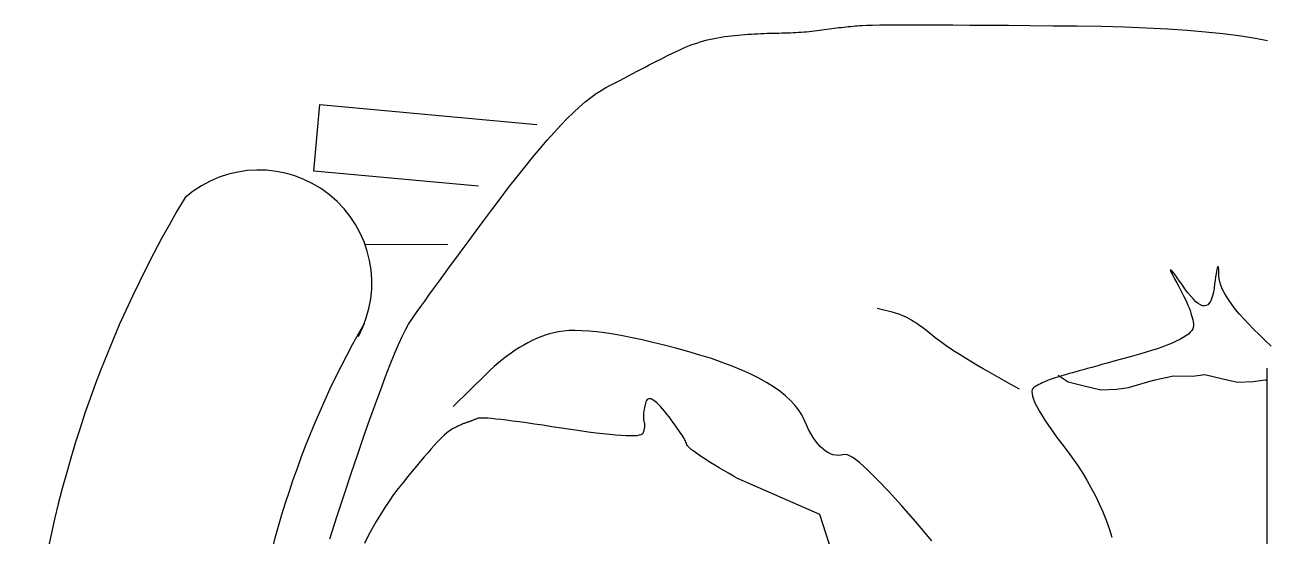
# Model space of a CAD drawing. Header units: metres. Extents: x 1905 to 1922.2, y 1773.7 to 1790.9.
# Drawn here: x 1911.375 to 1911.929, y 1789.676 to 1789.904 of the extents above; entities that cross this region are included whole.
import ezdxf

# ---------------------------------------------------------------- set-up
doc = ezdxf.new("R2010")
doc.units = ezdxf.units.M

# ---------------------------------------------------------------- blocks, each defined once
blk = doc.blocks.new('scrivania_4')
at = {"linetype": 'Continuous'}
for p, q in [((306.2850242519582, 147.7262942891684), (306.2863871225211, 147.7263495777688)), ((306.2863871225211, 147.7263495777688), (306.2877350474894, 147.7263940668699)), ((306.2877350474894, 147.7263940668699), (306.2890663167575, 147.7264291971424)), ((306.2890663167575, 147.7264291971424), (306.2903828746787, 147.7264545000926)), ((306.2903828746787, 147.7264545000926), (306.2916820389712, 147.7264716506388)), ((306.2916820389712, 147.7264716506388), (306.2929693380777, 147.72648651703)), ((306.2929693380777, 147.72648651703), (306.294244666444, 147.7265114681304)), ((306.294244666444, 147.7265114681304), (306.2955097341767, 147.7265450632685)), ((306.2955097341767, 147.7265450632685), (306.2967620932397, 147.7265899495414)), ((306.2967620932397, 147.7265899495414), (306.2980049295968, 147.7266422734274)), ((306.2980049295968, 147.7266422734274), (306.2992348230366, 147.7267049162701)), ((306.2992348230366, 147.7267049162701), (306.3004546900904, 147.7267771753277)), ((306.3004546900904, 147.7267771753277), (306.3016625864041, 147.7268595190953)), ((306.3016625864041, 147.7268595190953), (306.3028599878346, 147.7269495347236)), ((306.3028599878346, 147.7269495347236), (306.3040456527735, 147.7270506072382)), ((306.3040456527735, 147.7270506072382), (306.3052210570779, 147.7271603237905)), ((306.3052210570779, 147.7271603237905), (306.3063844906412, 147.7272801250529)), ((306.3063844906412, 147.7272801250529), (306.3075376635709, 147.7274085703521)), ((306.3075376635709, 147.7274085703521), (306.3086788657604, 147.7275471003622)), ((306.3086788657604, 147.7275471003622), (306.3098098073144, 147.7276942744083)), ((306.3098098073144, 147.7276942744083), (306.3109278059521, 147.7278517674131)), ((306.3109278059521, 147.7278517674131), (306.3120377929265, 147.7280101622255)), ((306.3120377929265, 147.7280101622255), (306.3131395691746, 147.7281643637125)), ((306.3131395691746, 147.7281643637125), (306.3142338726259, 147.7283131654485)), ((306.3142338726259, 147.7283131654485), (306.3153192274224, 147.7284589802848)), ((306.3153192274224, 147.7284589802848), (306.3163978473497, 147.7285981889463)), ((306.3163978473497, 147.7285981889463), (306.3174682565516, 147.7287332042824)), ((306.3174682565516, 147.7287332042824), (306.3185302207796, 147.7288630541161)), ((306.3185302207796, 147.7288630541161), (306.319584208529, 147.7289896828015)), ((306.319584208529, 147.7289896828015), (306.3206312271616, 147.729108733135)), ((306.3206312271616, 147.729108733135), (306.3216702693173, 147.7292245623203)), ((306.3216702693173, 147.7292245623203), (306.3227008664974, 147.7293352260031)), ((306.3227008664974, 147.7293352260031), (306.3237234872006, 147.7294426685376)), ((306.3237234872006, 147.7294426685376), (306.3247384008585, 147.7295437391458)), ((306.3247384008585, 147.7295437391458), (306.3257451037891, 147.7296406164278)), ((306.3257451037891, 147.7296406164278), (306.3267443339239, 147.7297320939597)), ((306.3267443339239, 147.7297320939597), (306.32773558758, 147.7298203503442)), ((306.32773558758, 147.7298203503442), (306.3290420015139, 147.7298974712394)), ((306.3290420015139, 147.7298974712394), (306.3309815469804, 147.7299639872808)), ((306.3309815469804, 147.7299639872808), (306.3335576441907, 147.730017017122)), ((306.3335576441907, 147.730017017122), (306.3367671071812, 147.7300604142865)), ((306.3367671071812, 147.7300604142865), (306.3406131219147, 147.7300903252508)), ((306.3406131219147, 147.7300903252508), (306.3450942125348, 147.7301091628651)), ((306.3450942125348, 147.7301091628651), (306.3502099105447, 147.7301149827754)), ((306.3502099105447, 147.7301149827754), (306.3559609186889, 147.7301107015119)), ((306.3559609186889, 147.7301107015119), (306.3623482443284, 147.7300919618719)), ((306.3623482443284, 147.7300919618719), (306.3693699079251, 147.7300633553068)), ((306.3693699079251, 147.7300633553068), (306.3770271510887, 147.73002149679)), ((306.3770271510887, 147.73002149679), (306.385318497961, 147.7299687991708)), ((306.385318497961, 147.7299687991708), (306.3942454244, 147.7299028496)), ((306.3942454244, 147.7299028496), (306.4038074267257, 147.7298258266783)), ((306.4038074267257, 147.7298258266783), (306.4140050086173, 147.7297355518049)), ((306.4140050086173, 147.7297355518049), (306.4248369284671, 147.7296354100063)), ((306.4248369284671, 147.7296354100063), (306.4357227402627, 147.7294729091018)), ((306.4357227402627, 147.7294729091018), (306.4460790110945, 147.7292045055665)), ((306.4460790110945, 147.7292045055665), (306.4559050382188, 147.7288272828682)), ((306.4559050382188, 147.7288272828682), (306.4652015243776, 147.7283441575391)), ((306.4652015243776, 147.7283441575391), (306.4739687390068, 147.7277519788004)), ((306.4739687390068, 147.7277519788004), (306.4822054404942, 147.7270541316775)), ((306.4822054404942, 147.7270541316775), (306.489914076875, 147.7262479690735)), ((306.2502563580522, 147.7202257530744), (306.2518334286081, 147.720845572775)), ((306.2518334286081, 147.720845572775), (306.2534074308016, 147.7214270442664)), ((306.2534074308016, 147.7214270442664), (306.2549791025606, 147.7219689611238)), ((306.2549791025606, 147.7219689611238), (306.2565464995325, 147.7224717918434)), ((306.2565464995325, 147.7224717918434), (306.2581130419287, 147.7229326550787)), ((306.2581130419287, 147.7229326550787), (306.2596755437855, 147.7233554043523)), ((306.2596755437855, 147.7233554043523), (306.2612357152077, 147.7237385989929)), ((306.2612357152077, 147.7237385989929), (306.2627916118429, 147.7240827074947)), ((306.2627916118429, 147.7240827074947), (306.2643459159729, 147.7243860549379)), ((306.2643459159729, 147.7243860549379), (306.2658971517405, 147.7246510541709)), ((306.2658971517405, 147.7246510541709), (306.2674458228259, 147.7248755265937)), ((306.2674458228259, 147.7248755265937), (306.268990453372, 147.7250618850558)), ((306.268990453372, 147.7250618850558), (306.2705275527971, 147.7252212568128)), ((306.2705275527971, 147.7252212568128), (306.2720482307707, 147.7253722419191)), ((306.2720482307707, 147.7253722419191), (306.2735529909717, 147.7255126617738)), ((306.2735529909717, 147.7255126617738), (306.275041329721, 147.7256446949777)), ((306.275041329721, 147.7256446949777), (306.2765156950529, 147.725765694433)), ((306.2765156950529, 147.725765694433), (306.2779726667561, 147.7258785414861)), ((306.2779726667561, 147.7258785414861), (306.2794146928638, 147.725980589039)), ((306.2794146928638, 147.725980589039), (306.2808402975199, 147.7260742499411)), ((306.2808402975199, 147.7260742499411), (306.2822509565815, 147.7261571113431)), ((306.2822509565815, 147.7261571113431), (306.2836449599429, 147.7262306139173)), ((306.2836449599429, 147.7262306139173), (306.2850242519582, 147.7262942891684)), ((306.489914076875, 147.7262479690735), (306.4970909936903, 147.7253354001568)), ((306.4970909936903, 147.7253354001568), (306.5037396111513, 147.7243135435829)), ((306.5037396111513, 147.7243135435829), (306.5098586876477, 147.7231857843772)), ((306.239009755652, 147.7148609824872), (306.2406777746621, 147.7157088424883)), ((306.2406777746621, 147.7157088424883), (306.2423144266252, 147.7165375163386)), ((306.2423144266252, 147.7165375163386), (306.243919711542, 147.7173470040389)), ((306.243919711542, 147.7173470040389), (306.2455092546118, 147.7181253117087)), ((306.2455092546118, 147.7181253117087), (306.2470945228945, 147.7188645332399)), ((306.2470945228945, 147.7188645332399), (306.2486774607426, 147.7195642001379)), ((306.2486774607426, 147.7195642001379), (306.2502563580522, 147.7202257530744)), ((306.2283383069737, 147.7093730567303), (306.2301947625122, 147.710337005813)), ((306.2301947625122, 147.710337005813), (306.2320213268615, 147.7112793558954)), ((306.2320213268615, 147.7112793558954), (306.2338148140582, 147.7122039605001)), ((306.2338148140582, 147.7122039605001), (306.2355788785628, 147.7131089104578)), ((306.2355788785628, 147.7131089104578), (306.2373096316662, 147.7139951427598)), ((306.2373096316662, 147.7139951427598), (306.239009755652, 147.7148609824872)), ((306.2165308745618, 147.7031919463261), (306.2185774767343, 147.7042705438171)), ((306.2185774767343, 147.7042705438171), (306.220592477611, 147.705328982981)), ((306.220592477611, 147.705328982981), (306.2225765799378, 147.7063701803481)), ((306.2225765799378, 147.7063701803481), (306.2245288467223, 147.7073902472102)), ((306.2245288467223, 147.7073902472102), (306.2264487742834, 147.70839136217)), ((306.2264487742834, 147.70839136217), (306.2283383069737, 147.7093730567303)), ((306.2076915884438, 147.6976493181646), (306.210051809084, 147.6993806111877)), ((306.210051809084, 147.6993806111877), (306.2123064754771, 147.7008616677203)), ((306.2123064754771, 147.7008616677203), (306.2144531395909, 147.7020951348604)), ((306.2144531395909, 147.7020951348604), (306.2165308745618, 147.7031919463261)), ((306.0839999682441, 147.6648224741566), (306.0867171528164, 147.6944840754686)), ((306.0867171528164, 147.6944840754686), (306.1835393825279, 147.6856145654901)), ((306.1999630183957, 147.6909575338732), (306.2026467070111, 147.6934378966316)), ((306.2026467070111, 147.6934378966316), (306.205221924851, 147.6956687256434)), ((306.205221924851, 147.6956687256434), (306.2076915884438, 147.6976493181646)), ((306.1942757924619, 147.6852499524084), (306.1971730376047, 147.6882281410499)), ((306.1971730376047, 147.6882281410499), (306.1999630183957, 147.6909575338732)), ((306.1881602822361, 147.6785418582922), (306.1912725245777, 147.6820195829223)), ((306.1912725245777, 147.6820195829223), (306.1942757924619, 147.6852499524084)), ((306.1849424856484, 147.6748138971707), (306.1881602822361, 147.6785418582922)), ((306.1816154803548, 147.6708376087281), (306.1849424856484, 147.6748138971707)), ((306.1746426284283, 147.6621338186915), (306.1781826865674, 147.6666101116189)), ((306.1781826865674, 147.6666101116189), (306.1816154803548, 147.6708376087281)), ((306.1575790237632, 147.6580821814669), (306.0839999682441, 147.6648224741566)), ((306.1709950716897, 147.6574077577698), (306.1746426284283, 147.6621338186915)), ((306.1672402505985, 147.6524329010299), (306.1709950716897, 147.6574077577698)), ((306.1635159067939, 147.6474393859125), (306.1672402505985, 147.6524329010299)), ((306.1599568301965, 147.6426621755581), (306.1635159067939, 147.6474393859125)), ((306.1533376645896, 147.6337528156109), (306.1565647309137, 147.6380998292916)), ((306.1565647309137, 147.6380998292916), (306.1599568301965, 147.6426621755581)), ((306.1438495231653, 147.6320652535833), (306.1069183636394, 147.6319061607646)), ((306.1502775755791, 147.629620666019), (306.1533376645896, 147.6337528156109)), ((306.1473825195283, 147.625703849013), (306.1502775755791, 147.629620666019)), ((306.1420896849079, 147.6185167164358), (306.144653468614, 147.6220021303434)), ((306.144653468614, 147.6220021303434), (306.1473825195283, 147.625703849013)), ((306.4874918398802, 147.6214238382972), (306.4873322114393, 147.6207741547123)), ((306.4876354941346, 147.6218706183945), (306.4874918398802, 147.6214238382972)), ((306.4877651537392, 147.6221099035529), (306.4876354941346, 147.6218706183945)), ((306.4878781012269, 147.6221474916483), (306.4877651537392, 147.6221099035529)), ((306.4879753439602, 147.6219790254772), (306.4878781012269, 147.6221474916483)), ((306.4880566125059, 147.6216076558185), (306.4879753439602, 147.6219790254772)), ((306.4881231484744, 147.6210299976456), (306.4880566125059, 147.6216076558185)), ((306.4881727380773, 147.6202496702326), (306.4881231484744, 147.6210299976456)), ((306.139693616444, 147.6152449601923), (306.1420896849079, 147.6185167164358)), ((306.4665567192017, 147.6207295305967), (306.4665394913584, 147.6205598450006)), ((306.4665394913584, 147.6205598450006), (306.4666638754891, 147.6201667717405)), ((306.4667152895875, 147.6206789793068), (306.4665567192017, 147.6207295305967)), ((306.4666638754891, 147.6201667717405), (306.4669283957376, 147.6195527236659)), ((306.4670162098757, 147.6204038339265), (306.4667152895875, 147.6206789793068)), ((306.4669283957376, 147.6195527236659), (306.4673345279591, 147.6187152879256)), ((306.4674575005295, 147.6199086859096), (306.4670162098757, 147.6204038339265)), ((306.4673345279591, 147.6187152879256), (306.4678820027232, 147.6176576153002)), ((306.4680404031571, 147.619190150227), (306.4674575005295, 147.6199086859096)), ((306.4678820027232, 147.6176576153002), (306.4685710894612, 147.61637655501)), ((306.4687634419017, 147.6182506397299), (306.4680404031571, 147.619190150227)), ((306.4685710894612, 147.61637655501), (306.4694003123161, 147.6148745199052)), ((306.4696290647973, 147.6170875073212), (306.4687634419017, 147.6182506397299)), ((306.4706350580584, 147.6157043722733), (306.4696290647973, 147.6170875073212)), ((306.4717826632934, 147.6140978495614), (306.4706350580584, 147.6157043722733)), ((306.4865355372096, 147.6161316037787), (306.4862970803763, 147.614458922596)), ((306.4867582892878, 147.617598230695), (306.4865355372096, 147.6161316037787)), ((306.4869650671783, 147.6188619541235), (306.4867582892878, 147.617598230695)), ((306.4871571124906, 147.6199193890379), (306.4869650671783, 147.6188619541235)), ((306.4873322114393, 147.6207741547123), (306.4871571124906, 147.6199193890379)), ((306.4882068571744, 147.6192642607302), (306.4881727380773, 147.6202496702326)), ((306.488225002083, 147.6180759477402), (306.4882068571744, 147.6192642607302)), ((306.4883271070059, 147.6167408842266), (306.488225002083, 147.6180759477402)), ((306.4886096507473, 147.6153222274552), (306.4883271070059, 147.6167408842266)), ((306.1353977848205, 147.6093481833896), (306.1374628151882, 147.6121895087108)), ((306.1374628151882, 147.6121895087108), (306.139693616444, 147.6152449601923)), ((306.4694003123161, 147.6148745199052), (306.4702744201397, 147.6132855518399)), ((306.4702744201397, 147.6132855518399), (306.4710939684567, 147.6117519033933)), ((306.4710939684567, 147.6117519033933), (306.4718592267011, 147.6102704237892)), ((306.4730713768224, 147.6122701177865), (306.4717826632934, 147.6140978495614)), ((306.4718592267011, 147.6102704237892), (306.4725689532636, 147.6088444980514)), ((306.4743963886515, 147.6104521550114), (306.4730713768224, 147.6122701177865)), ((306.4756530878524, 147.6088800344314), (306.4743963886515, 147.6104521550114)), ((306.4857473165368, 147.6107258375823), (306.4853819609837, 147.6091156201064)), ((306.4860426493562, 147.6125833379256), (306.4857473165368, 147.6107258375823)), ((306.4862970803763, 147.614458922596), (306.4860426493562, 147.6125833379256)), ((306.4890745776613, 147.6138195089306), (306.4886096507473, 147.6153222274552)), ((306.4897192054643, 147.612234403573), (306.4890745776613, 147.6138195089306)), ((306.4905469543685, 147.6105640300366), (306.4897192054643, 147.612234403573)), ((306.4915541699149, 147.60881029749), (306.4905469543685, 147.6105640300366)), ((306.1302006337066, 147.6021184519077), (306.1317671801683, 147.6043125378637)), ((306.1317671801683, 147.6043125378637), (306.1334992280856, 147.6067239007589)), ((306.1334992280856, 147.6067239007589), (306.1353977848205, 147.6093481833896)), ((306.4725689532636, 147.6088444980514), (306.4732260998583, 147.607469300483)), ((306.4732260998583, 147.607469300483), (306.4738277147701, 147.6061496567818)), ((306.4738277147701, 147.6061496567818), (306.4743750396085, 147.6048821819222)), ((306.4743750396085, 147.6048821819222), (306.4748678049421, 147.6036700266823)), ((306.4768410059289, 147.6075518116922), (306.4756530878524, 147.6088800344314)), ((306.477960845624, 147.6064704033251), (306.4768410059289, 147.6075518116922)), ((306.4790116699462, 147.6056319206218), (306.477960845624, 147.6064704033251)), ((306.4799944158869, 147.6050402522897), (306.4790116699462, 147.6056319206218)), ((306.4809081464557, 147.6046915096222), (306.4799944158869, 147.6050402522897)), ((306.4817528264668, 147.6045898155744), (306.4809081464557, 147.6046915096222)), ((306.4825294632813, 147.6047308129428), (306.4817528264668, 147.6045898155744)), ((306.4832380217151, 147.6051186246823), (306.4825294632813, 147.6047308129428)), ((306.483877564777, 147.6057493620865), (306.4832380217151, 147.6051186246823)), ((306.4844470851033, 147.606627382359), (306.483877564777, 147.6057493620865)), ((306.4849495344108, 147.607747859799), (306.4844470851033, 147.606627382359)), ((306.4853819609837, 147.6091156201064), (306.4849495344108, 147.607747859799)), ((306.492743768634, 147.6069725031903), (306.4915541699149, 147.60881029749)), ((306.4941138061715, 147.6050511156327), (306.492743768634, 147.6069725031903)), ((306.4956659926331, 147.603044694145), (306.4941138061715, 147.6050511156327)), ((306.1275645840162, 147.5983758092543), (306.1288000923817, 147.600139464289)), ((306.1288000923817, 147.600139464289), (306.1302006337066, 147.6021184519077)), ((306.3429216669385, 147.6016252533873), (306.335608952488, 147.6033872668295)), ((306.3438476246804, 147.6013784837369), (306.3429216669385, 147.6016252533873)), ((306.3447929444967, 147.6010797322624), (306.3438476246804, 147.6013784837369)), ((306.3457595707434, 147.6007285304677), (306.3447929444967, 147.6010797322624)), ((306.346746999737, 147.6003270569545), (306.3457595707434, 147.6007285304677)), ((306.3477562388409, 147.5998709545202), (306.346746999737, 147.6003270569545)), ((306.3487853085164, 147.5993648146141), (306.3477562388409, 147.5998709545202)), ((306.3498366567967, 147.598805990141), (306.3487853085164, 147.5993648146141)), ((306.3509076014009, 147.5981961560201), (306.3498366567967, 147.598805990141)), ((306.4748678049421, 147.6036700266823), (306.4753079903078, 147.6025085996098)), ((306.4753079903078, 147.6025085996098), (306.4756924097439, 147.6014017542284)), ((306.4756924097439, 147.6014017542284), (306.4760227733543, 147.6003480498657)), ((306.4760227733543, 147.6003480498657), (306.4762983432113, 147.5993486929456)), ((306.4762983432113, 147.5993486929456), (306.4765205951719, 147.5984012706185)), ((306.4973986179132, 147.6009546793985), (306.4956659926331, 147.603044694145)), ((306.4993126541888, 147.5987808371474), (306.4973986179132, 147.6009546793985)), ((306.5014081014599, 147.5965231673899), (306.4993126541888, 147.5987808371474)), ((306.1234770144722, 147.5908972369825), (306.124980231207, 147.5939469644209)), ((306.124980231207, 147.5939469644209), (306.126342922282, 147.5964390956442)), ((306.126342922282, 147.5964390956442), (306.1275645840162, 147.5983758092543)), ((306.1955095943242, 147.5933664505919), (306.1932264640629, 147.5930607641321)), ((306.1980169585943, 147.5935440468129), (306.1955095943242, 147.5933664505919)), ((306.2007490253693, 147.5935954971492), (306.1980169585943, 147.5935440468129)), ((306.2037068020111, 147.5935164443972), (306.2007490253693, 147.5935954971492)), ((306.2068873368037, 147.5933117142567), (306.2037068020111, 147.5935164443972)), ((306.2102928435345, 147.5929776874527), (306.2068873368037, 147.5933117142567)), ((306.3520015625402, 147.5975324309056), (306.3509076014009, 147.5981961560201)), ((306.3531151200016, 147.5968176961451), (306.3520015625402, 147.5975324309056)), ((306.3542499838925, 147.5960505110634), (306.3531151200016, 147.5968176961451)), ((306.3554054162835, 147.595232082087), (306.3542499838925, 147.5960505110634)), ((306.3565828930325, 147.5943599963648), (306.3554054162835, 147.595232082087)), ((306.3577809382816, 147.5934366667479), (306.3565828930325, 147.5943599963648)), ((306.3590002899593, 147.5924608868108), (306.3577809382816, 147.5934366667479)), ((306.476073074133, 147.5935727571905), (306.4754166309851, 147.5927907703663)), ((306.4765316506021, 147.5943489321853), (306.476073074133, 147.5935727571905)), ((306.4765205951719, 147.5984012706185), (306.4766880533782, 147.597508195734)), ((306.4767943047466, 147.5951188268536), (306.4765316506021, 147.5943489321853)), ((306.4766880533782, 147.597508195734), (306.4768014557606, 147.5966682618673)), ((306.4768600643886, 147.595882675444), (306.4767943047466, 147.5951188268536)), ((306.4768014557606, 147.5966682618673), (306.4768600643886, 147.595882675444)), ((306.5036847254789, 147.5941806979499), (306.5014081014599, 147.5965231673899)), ((306.5061429947411, 147.5917553731806), (306.5036847254789, 147.5941806979499)), ((306.121831561971, 147.5872913540024), (306.1234770144722, 147.5908972369825)), ((306.1796128230365, 147.5881562740469), (306.1777118473785, 147.5871228198639)), ((306.1815215418776, 147.5891066015611), (306.1796128230365, 147.5881562740469)), ((306.1834353216202, 147.5899754773272), (306.1815215418776, 147.5891066015611)), ((306.185357816724, 147.590760992176), (306.1834353216202, 147.5899754773272)), ((306.1872875513302, 147.5914655589577), (306.185357816724, 147.590760992176)), ((306.1892238226949, 147.592086261141), (306.1872875513302, 147.5914655589577)), ((306.1911665956343, 147.5926272216821), (306.1892238226949, 147.592086261141)), ((306.1932264640629, 147.5930607641321), (306.1911665956343, 147.5926272216821)), ((306.2139218463456, 147.5925167768355), (306.2102928435345, 147.5929776874527)), ((306.217776793271, 147.5919263353062), (306.2139218463456, 147.5925167768355)), ((306.2218552362776, 147.5912090099637), (306.217776793271, 147.5919263353062)), ((306.2261588854692, 147.5903633601347), (306.2218552362776, 147.5912090099637)), ((306.2306850585639, 147.5893910607392), (306.2261588854692, 147.5903633601347)), ((306.235437175774, 147.5882892304335), (306.2306850585639, 147.5893910607392)), ((306.2404137612414, 147.587060282066), (306.235437175774, 147.5882892304335)), ((306.3602394722077, 147.5914350694029), (306.3590002899593, 147.5924608868108)), ((306.3615647569343, 147.5903525037493), (306.3602394722077, 147.5914350694029)), ((306.3630362783636, 147.5892151582948), (306.3615647569343, 147.5903525037493)), ((306.3646569530276, 147.5880223302956), (306.3630362783636, 147.5892151582948)), ((306.3664238643944, 147.5867747224975), (306.3646569530276, 147.5880223302956)), ((306.4673621977784, 147.5879611295177), (306.4653328576817, 147.587133470307)), ((306.4691956155514, 147.5887825084028), (306.4673621977784, 147.5879611295177)), ((306.4708321388209, 147.58959784121), (306.4691956155514, 147.5887825084028)), ((306.4722732434468, 147.5904047150898), (306.4708321388209, 147.58959784121)), ((306.4735176878187, 147.5912065150678), (306.4722732434468, 147.5904047150898)), ((306.4745659756175, 147.5920010625441), (306.4735176878187, 147.5912065150678)), ((306.4754166309851, 147.5927907703663), (306.4745659756175, 147.5920010625441)), ((306.5087824407503, 147.5892452487296), (306.5061429947411, 147.5917553731806)), ((306.5116025598265, 147.586652503197), (306.5087824407503, 147.5892452487296)), ((306.1181198179167, 147.5784055929726), (306.1200463217385, 147.5831266683826)), ((306.1200463217385, 147.5831266683826), (306.121831561971, 147.5872913540024)), ((306.1701787352251, 147.5821685942656), (306.1683115794169, 147.5807248009323)), ((306.1720509519348, 147.5835309358499), (306.1701787352251, 147.5821685942656)), ((306.1739309118277, 147.5848101507654), (306.1720509519348, 147.5835309358499)), ((306.1758171390468, 147.5860086518614), (306.1739309118277, 147.5848101507654)), ((306.1777118473785, 147.5871228198639), (306.1758171390468, 147.5860086518614)), ((306.245614346469, 147.5857022712826), (306.2404137612414, 147.587060282066)), ((306.2510386620254, 147.5842183488621), (306.245614346469, 147.5857022712826)), ((306.2564334151023, 147.5826458879774), (306.2510386620254, 147.5842183488621)), ((306.2615408853201, 147.5810295003475), (306.2564334151023, 147.5826458879774)), ((306.3683404326769, 147.5854694535519), (306.3664238643944, 147.5867747224975)), ((306.3704032376629, 147.5841094048064), (306.3683404326769, 147.5854694535519)), ((306.3726142237058, 147.5826941077648), (306.3704032376629, 147.5841094048064)), ((306.3749721843817, 147.5812228244977), (306.3726142237058, 147.5826941077648)), ((306.4522393106538, 147.5829018711729), (306.4491955596261, 147.5820563383941)), ((306.4552511789072, 147.5837602292695), (306.4522393106538, 147.5829018711729)), ((306.4580663869076, 147.5846135134643), (306.4552511789072, 147.5837602292695)), ((306.4606854383339, 147.5854595451565), (306.4580663869076, 147.5846135134643)), ((306.4631068573301, 147.5863007371954), (306.4606854383339, 147.5854595451565)), ((306.4653328576817, 147.587133470307), (306.4631068573301, 147.5863007371954)), ((306.116051816259, 147.573127155596), (306.1181198179167, 147.5784055929726)), ((306.1646007315996, 147.5775888064372), (306.1627560674135, 147.5758968395221)), ((306.1664529047214, 147.5791966745064), (306.1646007315996, 147.5775888064372)), ((306.1683115794169, 147.5807248009323), (306.1664529047214, 147.5791966745064)), ((306.2663635207139, 147.5793665388746), (306.2615408853201, 147.5810295003475)), ((306.2708979010724, 147.5776598849052), (306.2663635207139, 147.5793665388746)), ((306.2751474466052, 147.5759066570936), (306.2708979010724, 147.5776598849052)), ((306.377480036221, 147.579694852262), (306.3749721843817, 147.5812228244977)), ((306.3801338905153, 147.5781111280485), (306.377480036221, 147.579694852262)), ((306.3829359258673, 147.5764721555388), (306.3801338905153, 147.5781111280485)), ((306.4295027083811, 147.5765923234012), (306.4276242861326, 147.5760708304897)), ((306.4315103356914, 147.5771505729699), (306.4295027083811, 147.5765923234012)), ((306.4336484096741, 147.5777421941712), (306.4315103356914, 147.5771505729699)), ((306.4359159229664, 147.5783715442058), (306.4336484096741, 147.5777421941712)), ((306.438313379251, 147.5790364444747), (306.4359159229664, 147.5783715442058)), ((306.4408390684196, 147.5797383356494), (306.438313379251, 147.5790364444747)), ((306.443495438509, 147.5804745706318), (306.4408390684196, 147.5797383356494)), ((306.4462810136604, 147.5812475622724), (306.443495438509, 147.5804745706318)), ((306.4491955596261, 147.5820563383941), (306.4462810136604, 147.5812475622724)), ((306.5096710676091, 147.5767956288964), (306.5096710676091, 146.8693675649483)), ((306.1138427852595, 147.5672933006063), (306.116051816259, 147.573127155596)), ((306.160916932625, 147.5741253652122), (306.1462429442684, 147.5596077933878)), ((306.1627560674135, 147.5758968395221), (306.160916932625, 147.5741253652122)), ((306.2791097092797, 147.5741095025378), (306.2751474466052, 147.5759066570936)), ((306.2827861649532, 147.5722660083866), (306.2791097092797, 147.5741095025378)), ((306.2861753377667, 147.5703785874912), (306.2827861649532, 147.5722660083866)), ((306.3858851700991, 147.5747781689806), (306.3829359258673, 147.5764721555388)), ((306.3889830990695, 147.5730267555246), (306.3858851700991, 147.5747781689806)), ((306.3922282369206, 147.5712203280209), (306.3889830990695, 147.5730267555246)), ((306.3956215558285, 147.5693586522202), (306.3922282369206, 147.5712203280209)), ((306.4115938663483, 147.5712024712639), (306.4107740695783, 147.5708610063957)), ((306.4124404155748, 147.5715354328331), (306.4115938663483, 147.5712024712639)), ((306.4133122414007, 147.5718623039556), (306.4124404155748, 147.5715354328331)), ((306.4142093438243, 147.5721830846296), (306.4133122414007, 147.5718623039556)), ((306.4151312191664, 147.5724999534568), (306.4142093438243, 147.5721830846296)), ((306.4160788747879, 147.5728085532355), (306.4151312191664, 147.5724999534568)), ((306.417051807008, 147.5731110625657), (306.4160788747879, 147.5728085532355)), ((306.4164944985962, 147.5737010255598), (306.420912444097, 147.5706317333688)), ((306.4180500158266, 147.5734074814472), (306.417051807008, 147.5731110625657)), ((306.4190729975637, 147.5736999884839), (306.4180500158266, 147.5734074814472)), ((306.4201749478291, 147.5740043264741), (306.4190729975637, 147.5736999884839)), ((306.4214061031573, 147.5743454211224), (306.4201749478291, 147.5740043264741)), ((306.422766229299, 147.5747223002518), (306.4214061031573, 147.5743454211224)), ((306.4242557947512, 147.5751369082154), (306.422766229299, 147.5747223002518)), ((306.4258748346986, 147.5755851220592), (306.4242557947512, 147.5751369082154)), ((306.4276242861326, 147.5760708304897), (306.4258748346986, 147.5755851220592)), ((306.447826647551, 147.5681572882922), (306.4589476981439, 147.57149404341)), ((306.4589476981439, 147.57149404341), (306.4679855132292, 147.5733269505236)), ((306.4679855132292, 147.5733269505236), (306.4765677511425, 147.5732648506601)), ((306.4765677511425, 147.5732648506601), (306.4818997675168, 147.5739848696776)), ((306.4818997675168, 147.5739848696776), (306.4900252218342, 147.5720270249094)), ((306.4900252218342, 147.5720270249094), (306.496525196417, 147.5704608427941)), ((306.5034819545965, 147.5707904055835), (306.5088139709708, 147.5715104246019)), ((306.5088139709708, 147.5715104246019), (306.5096710676091, 147.5713039054208)), ((306.1114937322802, 147.5608996707997), (306.1138427852595, 147.5672933006063)), ((306.2892806479333, 147.568444358506), (306.2861753377667, 147.5703785874912)), ((306.2920977030637, 147.5664664370233), (306.2892806479333, 147.568444358506)), ((306.2946299233702, 147.5644419416976), (306.2920977030637, 147.5664664370233)), ((306.399162083618, 147.567441962371), (306.3956215558285, 147.5693586522202)), ((306.404865926452, 147.567194976692), (306.4047194067127, 147.5663734409554)), ((306.4047194067127, 147.5663734409554), (306.4047647586206, 147.5653791531677)), ((306.4052067658715, 147.5678411132794), (306.404865926452, 147.567194976692)), ((306.4057397111867, 147.5683154699927), (306.4052067658715, 147.5678411132794)), ((306.4063840476231, 147.5686971551459), (306.4057397111867, 147.5683154699927)), ((306.4070517163047, 147.5690732183475), (306.4063840476231, 147.5686971551459)), ((306.407745633762, 147.569442956853), (306.4070517163047, 147.5690732183475)), ((306.4084638556408, 147.5698068391584), (306.407745633762, 147.569442956853)), ((306.4092092984731, 147.5701641625201), (306.4084638556408, 147.5698068391584)), ((306.4099780735489, 147.5705158639303), (306.4092092984731, 147.5701641625201)), ((306.4107740695783, 147.5708610063957), (306.4099780735489, 147.5705158639303)), ((306.420912444097, 147.5706317333688), (306.4274133908568, 147.569065317005)), ((306.4274133908568, 147.569065317005), (306.4355378729972, 147.5671077064844)), ((306.4355378729972, 147.5671077064844), (306.4424953691062, 147.5674360628491)), ((306.4424953691062, 147.5674360628491), (306.447826647551, 147.5681572882922)), ((306.496525196417, 147.5704608427941), (306.5034819545965, 147.5707904055835)), ((306.1090036499611, 147.5539506233799), (306.1114937322802, 147.5608996707997)), ((306.2319125819151, 147.5604574935824), (306.2317662361932, 147.5597860943499)), ((306.2320759110937, 147.5611566878188), (306.2319125819151, 147.5604574935824)), ((306.232273887744, 147.5618033030405), (306.2320759110937, 147.5611566878188)), ((306.2325258156181, 147.5623237704713), (306.232273887744, 147.5618033030405)), ((306.2328302540438, 147.5627163800036), (306.2325258156181, 147.5623237704713)), ((306.2331876715164, 147.5629830759926), (306.2328302540438, 147.5627163800036)), ((306.2335995438937, 147.5631214455871), (306.2331876715164, 147.5629830759926)), ((306.2340643953187, 147.5631339016372), (306.2335995438937, 147.5631214455871)), ((306.234582963719, 147.5630192377193), (306.2340643953187, 147.5631339016372)), ((306.2351535389892, 147.5627788945048), (306.234582963719, 147.5630192377193)), ((306.2357793070935, 147.562409018472), (306.2351535389892, 147.5627788945048)), ((306.2364570820675, 147.5619134631434), (306.2357793070935, 147.562409018472)), ((306.2371885740179, 147.5612907878449), (306.2364570820675, 147.5619134631434)), ((306.2379728107674, 147.560541226826), (306.2371885740179, 147.5612907878449)), ((306.2388115024216, 147.5596633394134), (306.2379728107674, 147.560541226826)), ((306.2968738886404, 147.5623737538763), (306.2946299233702, 147.5644419416976)), ((306.2988330190867, 147.5602589922119), (306.2968738886404, 147.5623737538763)), ((306.300504866673, 147.5581003038033), (306.2988330190867, 147.5602589922119)), ((306.4047647586206, 147.5653791531677), (306.405004195962, 147.5642084940546)), ((306.405004195962, 147.5642084940546), (306.4054357391981, 147.5628660550665)), ((306.4054357391981, 147.5628660550665), (306.4060606299392, 147.5613484511787)), ((306.4060606299392, 147.5613484511787), (306.4068783645037, 147.5596578609911)), ((306.1573596154205, 147.5544481788202), (306.1569276550856, 147.5543331646095)), ((306.1580469184712, 147.5545129824977), (306.1573596154205, 147.5544481788202)), ((306.1589900679185, 147.5545253970386), (306.1580469184712, 147.5545129824977)), ((306.1601895322576, 147.5544873667986), (306.1589900679185, 147.5545253970386)), ((306.1616455809219, 147.5543957409973), (306.1601895322576, 147.5544873667986)), ((306.1633579444781, 147.5542536704152), (306.1616455809219, 147.5543957409973)), ((306.2311995380353, 147.5558205072311), (306.2311840703899, 147.5553592982196)), ((306.2311840703899, 147.5553592982196), (306.2311851177049, 147.5549239398579)), ((306.2311851177049, 147.5549239398579), (306.2312019420508, 147.5545156385706)), ((306.2312310169611, 147.5563097454933), (306.2311995380353, 147.5558205072311)), ((306.2312019420508, 147.5545156385706), (306.2312360192875, 147.5541319815075)), ((306.2312795145283, 147.5568226558034), (306.2312310169611, 147.5563097454933)), ((306.2313437891273, 147.5573626231871), (306.2312795145283, 147.5568226558034)), ((306.2314255508638, 147.557928206973), (306.2313437891273, 147.5573626231871)), ((306.2315223517037, 147.5585220542571), (306.2314255508638, 147.557928206973)), ((306.2316364054325, 147.5591405457662), (306.2315223517037, 147.5585220542571)), ((306.2317662361932, 147.5597860943499), (306.2316364054325, 147.5591405457662)), ((306.2397031731227, 147.5586595384566), (306.2388115024216, 147.5596633394134)), ((306.240647588623, 147.5575288517794), (306.2397031731227, 147.5586595384566)), ((306.2416449831701, 147.5562722515579), (306.240647588623, 147.5575288517794)), ((306.2426409842758, 147.5549799854089), (306.2416449831701, 147.5562722515579)), ((306.2435770261247, 147.5537505116781), (306.2426409842758, 147.5549799854089)), ((306.3018911415068, 147.5558962479772), (306.300504866673, 147.5581003038033)), ((306.30299087141, 147.5536470589814), (306.3018911415068, 147.5558962479772)), ((306.4068783645037, 147.5596578609911), (306.4078901845007, 147.5577908994774)), ((306.4078901845007, 147.5577908994774), (306.4090941103934, 147.5557521580895)), ((306.4090941103934, 147.5557521580895), (306.4104921217188, 147.5535370453763)), ((306.1063720698041, 147.5464442139937), (306.1090036499611, 147.5539506233799)), ((306.1448110266595, 147.5489990487886), (306.1441074476645, 147.5484824884361)), ((306.1454156797693, 147.5493697233323), (306.1448110266595, 147.5489990487886)), ((306.1459633151992, 147.5496574461786), (306.1454156797693, 147.5493697233323)), ((306.1464930885033, 147.5499350722675), (306.1459633151992, 147.5496574461786)), ((306.1470069792224, 147.550198010149), (306.1464930885033, 147.5499350722675)), ((306.1475039799918, 147.5504506170264), (306.1470069792224, 147.550198010149)), ((306.1479850981762, 147.5506885356963), (306.1475039799918, 147.5504506170264)), ((306.1484488579156, 147.550914179008), (306.1479850981762, 147.5506885356963)), ((306.1488972035643, 147.5511270784655), (306.1484488579156, 147.550914179008)), ((306.1493272185919, 147.5513279368133), (306.1488972035643, 147.5511270784655)), ((306.1497423232106, 147.5515138727051), (306.1493272185919, 147.5513279368133)), ((306.1501405378806, 147.5516894775919), (306.1497423232106, 147.5515138727051)), ((306.1505218977875, 147.5518506285198), (306.1501405378806, 147.5516894775919)), ((306.150886133498, 147.5520004762666), (306.1505218977875, 147.5518506285198)), ((306.1512344866217, 147.5521356358058), (306.150886133498, 147.5520004762666)), ((306.1515657155499, 147.5522594921631), (306.1512344866217, 147.5521356358058)), ((306.1518812961388, 147.5523696324899), (306.1515657155499, 147.5522594921631)), ((306.1521797525322, 147.5524684696356), (306.1518812961388, 147.5523696324899)), ((306.1524712398088, 147.5525597284295), (306.1521797525322, 147.5524684696356)), ((306.1527638983264, 147.5526558481079), (306.1524712398088, 147.5525597284295)), ((306.1530570253392, 147.5527539121395), (306.1527638983264, 147.5526558481079)), ((306.1533493792379, 147.5528573055517), (306.1530570253392, 147.5527539121395)), ((306.1536441459868, 147.5529621748219), (306.1533493792379, 147.5528573055517)), ((306.1539379053741, 147.5530714012957), (306.1536441459868, 147.5529621748219)), ((306.1542343118583, 147.5531830758036), (306.1539379053741, 147.5530714012957)), ((306.1545297109817, 147.5532991075152), (306.1542343118583, 147.5531830758036)), ((306.154827288706, 147.5534156429076), (306.1545297109817, 147.5532991075152)), ((306.1551250654941, 147.553537273433), (306.154827288706, 147.5534156429076)), ((306.1554245172031, 147.5536615862402), (306.1551250654941, 147.553537273433)), ((306.1557229615503, 147.553790256251), (306.1554245172031, 147.5536615862402)), ((306.1560238187469, 147.5539204021197), (306.1557229615503, 147.553790256251)), ((306.1563236685818, 147.5540549051921), (306.1560238187469, 147.5539204021197)), ((306.1566261655146, 147.5541918562994), (306.1563236685818, 147.5540549051921)), ((306.1569276550856, 147.5543331646095), (306.1566261655146, 147.5541918562994)), ((306.1653263886785, 147.5540601828734), (306.1633579444781, 147.5542536704152)), ((306.167549941347, 147.5538155126205), (306.1653263886785, 147.5540601828734)), ((306.1700310505169, 147.5535170125595), (306.167549941347, 147.5538155126205)), ((306.1727675024024, 147.5531683019653), (306.1700310505169, 147.5535170125595)), ((306.1757607728607, 147.5527669679868), (306.1727675024024, 147.5531683019653)), ((306.1790096202824, 147.5523163956514), (306.1757607728607, 147.5527669679868)), ((306.1825150520301, 147.5518122277554), (306.1790096202824, 147.5523163956514)), ((306.1862765644212, 147.5512566429006), (306.1825150520301, 147.5518122277554)), ((306.1902941574565, 147.5506496410871), (306.1862765644212, 147.5512566429006)), ((306.1945680653837, 147.549992194492), (306.1902941574565, 147.5506496410871)), ((306.1988370772426, 147.5493400420919), (306.1945680653837, 147.549992194492)), ((306.2028408838771, 147.5487569345278), (306.1988370772426, 147.5493400420919)), ((306.2312360192875, 147.5541319815075), (306.2312861078037, 147.5537763536959)), ((306.2313536414451, 147.5488185936965), (306.2312421384452, 147.5484412131455)), ((306.2312861078037, 147.5537763536959), (306.2313527112804, 147.5534465765331)), ((306.2313527112804, 147.5534465765331), (306.2314350917889, 147.5531438564449)), ((306.2314494257382, 147.549190504129), (306.2313536414451, 147.5488185936965)), ((306.2314350917889, 147.5531438564449), (306.2315193462812, 147.5528489137723)), ((306.2315309671797, 147.5495545315907), (306.2314494257382, 147.549190504129)), ((306.2315193462812, 147.5528489137723), (306.2315878820657, 147.5525485009784)), ((306.2315970241618, 147.54991406111), (306.2315309671797, 147.5495545315907)), ((306.2315878820657, 147.5525485009784), (306.2316424092471, 147.5522411773927)), ((306.2316488382933, 147.5502657076595), (306.2315970241618, 147.54991406111)), ((306.2316424092471, 147.5522411773927), (306.2316802455446, 147.5519286179351)), ((306.231684933716, 147.5506118840894), (306.2316488382933, 147.5502657076595)), ((306.2316802455446, 147.5519286179351), (306.2317050454151, 147.5516089134362)), ((306.2317067862889, 147.5509501775496), (306.231684933716, 147.5506118840894)), ((306.2317050454151, 147.5516089134362), (306.2317129201531, 147.5512830008893)), ((306.2317129201531, 147.5512830008893), (306.2317067862889, 147.5509501775496)), ((306.2444545845767, 147.5525814175135), (306.2435770261247, 147.5537505116781)), ((306.2452721837719, 147.5514751157671), (306.2444545845767, 147.5525814175135)), ((306.2460322717463, 147.5504289593391), (306.2452721837719, 147.5514751157671)), ((306.2467311940393, 147.5494448573991), (306.2460322717463, 147.5504289593391)), ((306.2473716329343, 147.548521135026), (306.2467311940393, 147.5494448573991)), ((306.3039584083974, 147.5514554376223), (306.30299087141, 147.5536470589814)), ((306.3049439463414, 147.5494281724796), (306.3039584083974, 147.5514554376223)), ((306.3059491953493, 147.5475638228791), (306.3049439463414, 147.5494281724796)), ((306.4104921217188, 147.5535370453763), (306.4120822389398, 147.551150152789)), ((306.4120822389398, 147.551150152789), (306.4138664415934, 147.5485868888754)), ((306.1035994603055, 147.5383823869943), (306.1063720698041, 147.5464442139937)), ((306.1390993397047, 147.5436851507729), (306.1377991249849, 147.5422847602258)), ((306.1402996563613, 147.544939889759), (306.1390993397047, 147.5436851507729)), ((306.1414003443881, 147.546045826406), (306.1402996563613, 147.544939889759)), ((306.1424021065288, 147.5470058772453), (306.1414003443881, 147.546045826406)), ((306.1433042400397, 147.5478171257446), (306.1424021065288, 147.5470058772453)), ((306.1441074476645, 147.5484824884361), (306.1433042400397, 147.5478171257446)), ((306.2065787825443, 147.5482399552693), (306.2028408838771, 147.5487569345278)), ((306.2100505038109, 147.5477922550945), (306.2065787825443, 147.5482399552693)), ((306.2132570550386, 147.5474094767997), (306.2100505038109, 147.5477922550945)), ((306.2161964566897, 147.547096211837), (306.2132570550386, 147.5474094767997)), ((306.2188701846201, 147.5468500473562), (306.2161964566897, 147.547096211837)), ((306.2212784730793, 147.5466719555343), (306.2188701846201, 147.5468500473562)), ((306.2234206193236, 147.546559019841), (306.2212784730793, 147.5466719555343)), ((306.2252975603435, 147.5465151289836), (306.2234206193236, 147.546559019841)), ((306.2269088276437, 147.5465383386081), (306.2252975603435, 147.5465151289836)), ((306.2282536832956, 147.5466298551401), (306.2269088276437, 147.5465383386081)), ((306.2293336031564, 147.5467872657291), (306.2282536832956, 147.5466298551401)), ((306.2301461391928, 147.5470132174732), (306.2293336031564, 147.5467872657291)), ((306.2306930015086, 147.5473062696992), (306.2301461391928, 147.5470132174732)), ((306.2309744243532, 147.5476673945841), (306.2306930015086, 147.5473062696992)), ((306.2311166268412, 147.5480569218007), (306.2309744243532, 147.5476673945841)), ((306.2312421384452, 147.5484412131455), (306.2311166268412, 147.5480569218007)), ((306.2479521125736, 147.5476602050712), (306.2473716329343, 147.548521135026)), ((306.2484748467434, 147.5468584482578), (306.2479521125736, 147.5476602050712)), ((306.2489385938345, 147.5461192496132), (306.2484748467434, 147.5468584482578)), ((306.2493428853497, 147.5454406647841), (306.2489385938345, 147.5461192496132)), ((306.2496869833624, 147.5448239001953), (306.2493428853497, 147.5454406647841)), ((306.2499735701524, 147.5442672809259), (306.2496869833624, 147.5448239001953)), ((306.2502001976875, 147.5437734540728), (306.2499735701524, 147.5442672809259)), ((306.2503671353991, 147.5433392688583), (306.2502001976875, 147.5437734540728)), ((306.2504753202795, 147.5429686139896), (306.2503671353991, 147.5433392688583)), ((306.3069734174908, 147.5458635952464), (306.3059491953493, 147.5475638228791)), ((306.3080171164477, 147.5443253109788), (306.3069734174908, 147.5458635952464)), ((306.309078816362, 147.5429513829267), (306.3080171164477, 147.5443253109788)), ((306.4138664415934, 147.5485868888754), (306.4158427501418, 147.5458518450878)), ((306.4158427501418, 147.5458518450878), (306.4180131441237, 147.5429404299739)), ((306.1006858566518, 147.5297610194257), (306.1035994603055, 147.5383823869943)), ((306.1349024567537, 147.5390400201504), (306.1333050310661, 147.5371959048689)), ((306.1364002538123, 147.540735333092), (306.1349024567537, 147.5390400201504)), ((306.1377991249849, 147.5422847602258), (306.1364002538123, 147.540735333092)), ((306.2506232940416, 147.5425966008643), (306.2504753202795, 147.5429686139896)), ((306.2509071151801, 147.5421651109318), (306.2506232940416, 147.5425966008643)), ((306.2513287280483, 147.5416736756979), (306.2509071151801, 147.5421651109318)), ((306.2518854503626, 147.5411239700816), (306.2513287280483, 147.5416736756979)), ((306.2525804680874, 147.5405121405611), (306.2518854503626, 147.5411239700816)), ((306.2534105952602, 147.5398420406591), (306.2525804680874, 147.5405121405611)), ((306.2543785141609, 147.5391119954547), (306.2534105952602, 147.5398420406591)), ((306.2554822804379, 147.5383224734442), (306.2543785141609, 147.5391119954547)), ((306.2567233699485, 147.5374710617771), (306.2554822804379, 147.5383224734442)), ((306.3101611995155, 147.5417401361692), (306.309078816362, 147.5429513829267)), ((306.3112615836274, 147.5406932456262), (306.3101611995155, 147.5417401361692)), ((306.3123824167308, 147.5398080642017), (306.3112615836274, 147.5406932456262)), ((306.3135212507916, 147.5390872389926), (306.3123824167308, 147.5398080642017)), ((306.314680533844, 147.538528122901), (306.3135212507916, 147.5390872389926)), ((306.3158570799253, 147.5381345694504), (306.314680533844, 147.538528122901)), ((306.3170540749982, 147.5379027251165), (306.3158570799253, 147.5381345694504)), ((306.3182700432055, 147.5378350027504), (306.3170540749982, 147.5379027251165)), ((306.3195057224759, 147.5379301959265), (306.3182700432055, 147.5378350027504)), ((306.3207594027037, 147.538189745318), (306.3195057224759, 147.5379301959265)), ((306.3223674979938, 147.5380162243191), (306.3207594027037, 147.538189745318)), ((306.3246617606312, 147.5368184726949), (306.3223674979938, 147.5380162243191)), ((306.4180131441237, 147.5429404299739), (306.4203756440013, 147.5398572349868)), ((306.4203756440013, 147.5398572349868), (306.4227791873693, 147.5366540882096)), ((306.1298107549339, 147.5330675688465), (306.1279148766664, 147.530783113858)), ((306.1316067351374, 147.5352063722748), (306.1298107549339, 147.5330675688465)), ((306.1333050310661, 147.5371959048689), (306.1316067351374, 147.5352063722748)), ((306.2581007753308, 147.5365621176579), (306.2567233699485, 147.5374710617771)), ((306.2596157381952, 147.5355922560584), (306.2581007753308, 147.5365621176579)), ((306.2612667826827, 147.5345638898298), (306.2596157381952, 147.5355922560584)), ((306.2630551504037, 147.5334736339446), (306.2612667826827, 147.5345638898298)), ((306.2649788618194, 147.532326079855), (306.2630551504037, 147.5334736339446)), ((306.2670401307171, 147.5311176082869), (306.2649788618194, 147.532326079855)), ((306.3276419563665, 147.5345955182702), (306.3246617606312, 147.5368184726949)), ((306.3313083194491, 147.5313483332211), (306.3276419563665, 147.5345955182702)), ((306.4227791873693, 147.5366540882096), (306.4250660704668, 147.5333936755515)), ((306.4250660704668, 147.5333936755515), (306.4272375349021, 147.5300726119858)), ((306.0976312236564, 147.5205842342439), (306.1006858566518, 147.5297610194257)), ((306.1259205761946, 147.5283505944581), (306.123825171235, 147.5257716855695)), ((306.1279148766664, 147.530783113858), (306.1259205761946, 147.5283505944581)), ((306.269237481238, 147.5298506320878), (306.2670401307171, 147.5311176082869)), ((306.2714615842153, 147.5285751525917), (306.269237481238, 147.5298506320878)), ((306.2727693769377, 147.527824450035), (306.2714615842153, 147.5285751525917)), ((306.2727693769377, 147.527824450035), (306.3098449918782, 147.5115149310377)), ((306.3356625599847, 147.5270754768735), (306.3313083194491, 147.5313483332211)), ((306.3407027336182, 147.5217774177254), (306.3356625599847, 147.5270754768735)), ((306.4272375349021, 147.5300726119858), (306.4292940491725, 147.5266928418669)), ((306.4292940491725, 147.5266928418669), (306.4312370891341, 147.5232519523452)), ((306.1217077238246, 147.5230756821456), (306.1196394834017, 147.5202978760772)), ((306.123825171235, 147.5257716855695), (306.1217077238246, 147.5230756821456)), ((306.3464288403513, 147.5154541557749), (306.3407027336182, 147.5217774177254)), ((306.4312370891341, 147.5232519523452), (306.4330632345775, 147.5197528247645)), ((306.0944360650012, 147.510849852848), (306.0976312236564, 147.5205842342439)), ((306.1176221600711, 147.5174368266935), (306.1156552501509, 147.5144947125946)), ((306.1196394834017, 147.5202978760772), (306.1176221600711, 147.5174368266935)), ((306.4330632345775, 147.5197528247645), (306.4347741956065, 147.5161940184544)), ((306.4347741956065, 147.5161940184544), (306.4363702064704, 147.51257650559)), ((306.0910996427567, 147.5005590816618), (306.0944360650012, 147.510849852848)), ((306.1137399952534, 147.5114681487548), (306.1118739473416, 147.5083597822722)), ((306.1156552501509, 147.5144947125946), (306.1137399952534, 147.5114681487548)), ((306.3098449918782, 147.5115149310377), (306.3225820335567, 147.4720553962052)), ((306.3528420866071, 147.5081064289534), (306.3464288403513, 147.5154541557749)), ((306.4363702064704, 147.51257650559), (306.4378525087789, 147.5088969011458)), ((306.110058816523, 147.5051681724726), (306.1082940991157, 147.5018954979587)), ((306.1118739473416, 147.5083597822722), (306.110058816523, 147.5051681724726)), ((306.3599420038911, 147.4997322929039), (306.3528420866071, 147.5081064289534)), ((306.4378525087789, 147.5088969011458), (306.4392181508149, 147.5051600308207)), ((306.4392181508149, 147.5051600308207), (306.4404693463678, 147.5013622753395)), ((306.1082940991157, 147.5018954979587), (306.1065808024816, 147.4985374015278))]:
    blk.add_line(p, q, dxfattribs=at)
for centre, radius, start, end in [((306.0594621024177, 147.6148382056908), 0.05043224979579306, 331.7379006635206, 130.791355738331), ((306.4574508632479, 147.3945112147285), 0.5025267232003887, 149.041420943982, 200.4905058925604), ((306.4574508632479, 147.3945112147285), 0.4050355442202765, 150.0286239668268, 199.5033028697075)]:
    blk.add_arc(centre, radius, start, end, dxfattribs=at)

msp = doc.modelspace()

# ---------------------------------------------------------------- block references
msp.add_blockref('scrivania_4', (1605.419731518952, 1642.174215386854))

doc.saveas('drawing.dxf')
